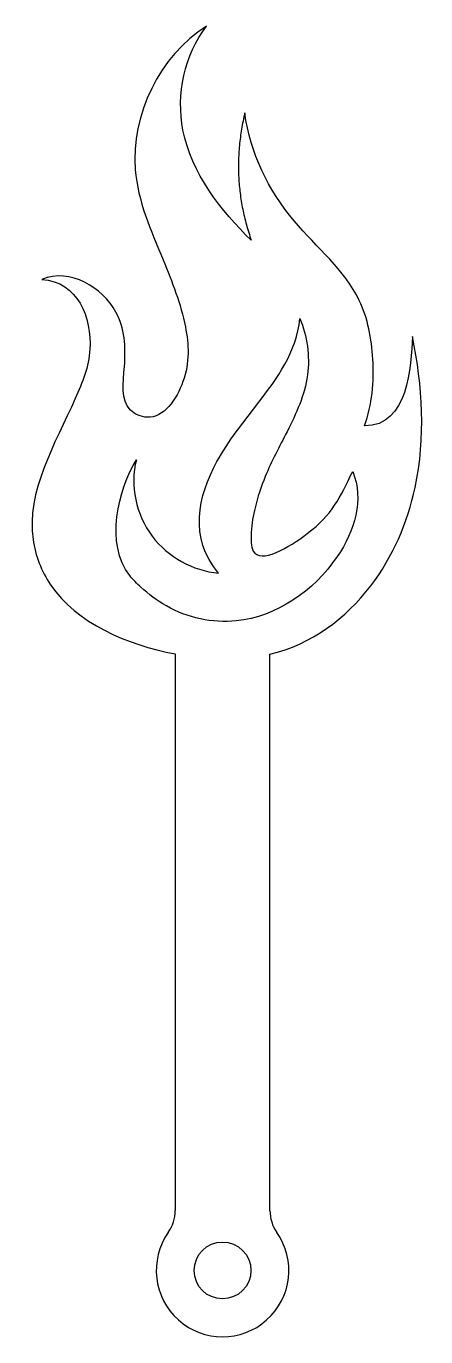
# Model space of a CAD drawing. Header units: millimetres. Extents: x -10.4 to 10.7, y -3.5 to 65.7.
import ezdxf

# ---------------------------------------------------------------- set-up
doc = ezdxf.new("R2010")
doc.units = ezdxf.units.MM

msp = doc.modelspace()

# ---------------------------------------------------------------- linework, layer by layer
at = {"color": 7, "linetype": 'Continuous', "lineweight": 25}
for p, q in [((-2.5, 32.542), (-2.5, 3.162)), ((2.5, 3.162), (2.5, 32.52))]:
    msp.add_line(p, q, dxfattribs=at)
msp.add_circle((0, 0), 1.5, dxfattribs=at)
for centre, radius, start, end in [((-4.5, 3.162), 2, 324.9032, 0), ((4.5, 3.162), 2, 180, 215.0968), ((0, 0), 3.5, 144.9032, 35.0968)]:
    msp.add_arc(centre, radius, start, end, dxfattribs=at)
for points, knots in [([(-0.848, 65.666), (-3.322, 64.114), (-5.694, 59.189), (-3.268, 53.732), (-1.844, 50.094), (-1.682, 47.051), (-3.35, 44.629), (-5.463, 45.556), (-5.048, 48.005), (-5.27, 51.236), (-8.041, 52.926), (-9.539, 52.299)], [0, 0, 0, 0, 0.259442, 0.406599, 0.517015, 0.602973, 0.682018, 0.710377, 0.778973, 0.864926, 1, 1, 1, 1]), ([(1.518, 54.368), (-0.077, 55.92), (-2.967, 59.57), (-2.023, 64.141), (-0.848, 65.666)], [0, 0, 0, 0, 0.546331, 1, 1, 1, 1]), ([(7.485, 44.569), (7.91, 45.704), (8.1, 47.95), (7.326, 52.105), (3.221, 55.37), (1.455, 58.964), (1.178, 61.09)], [0, 0, 0, 0, 0.193374, 0.365075, 0.657867, 1, 1, 1, 1]), ([(-9.539, 52.299), (-7.653, 52.208), (-6.47, 49.193), (-8.337, 44.468), (-10.86, 40.268), (-8.669, 34.583), (-5.056, 33.02), (-2.5, 32.542)], [0, 0, 0, 0, 0.1660961, 0.2584386, 0.5232958, 0.6105539, 0.8536612, 0.8536612, 0.8536612, 0.8536612]), ([(-0.206, 36.808), (-1.8, 38.665), (-0.977, 42.195), (2.139, 46.058), (3.917, 48.488), (4.078, 50.239)], [0, 0, 0, 0, 0.412043, 0.660778, 1, 1, 1, 1]), ([(4.078, 50.239), (4.467, 49.308), (4.779, 47.155), (3.508, 44.401), (2.317, 42.216), (1.707, 40.376), (1.487, 39.123), (1.505, 36.992), (5.542, 39.306), (6.184, 40.758), (6.871, 42.172)], [0, 0, 0, 0, 0.151532, 0.310864, 0.442402, 0.528993, 0.595133, 0.644657, 0.794792, 1, 1, 1, 1]), ([(2.5, 32.52), (4.689, 33.041), (8.123, 35.626), (10.847, 41.997), (10.563, 46.691), (10.022, 49.293)], [0.0367193, 0.0367193, 0.0367193, 0.0367193, 0.3439138, 0.6166554, 1, 1, 1, 1]), ([(-2.962, 35.07), (-3.49, 35.369), (-4.106, 35.855), (-6.285, 37.947), (-5.527, 41.226), (-4.545, 42.786)], [0, 0, 0, 0, 0.188134, 0.284807, 1, 1, 1, 1]), ([(-4.545, 42.786), (-4.914, 41.429), (-4.221, 38.394), (-1.575, 36.921), (-0.206, 36.808)], [0, 0, 0, 0, 0.506924, 1, 1, 1, 1]), ([(6.871, 42.172), (7.482, 40.662), (6.288, 36.851), (1.648, 33.681), (-1.836, 34.433), (-2.962, 35.07)], [0, 0, 0, 0, 0.317669, 0.745176, 1, 1, 1, 1])]:
    msp.add_open_spline(points, degree=3, knots=knots, dxfattribs=at)
for points, degree in [([(1.178, 61.09), (0.359, 57.664), (1.518, 54.368)], 2), ([(10.022, 49.293), (9.954, 47.718), (9.815, 44.571), (7.485, 44.569)], 3)]:
    msp.add_open_spline(points, degree=degree, dxfattribs=at)

doc.saveas('drawing.dxf')
